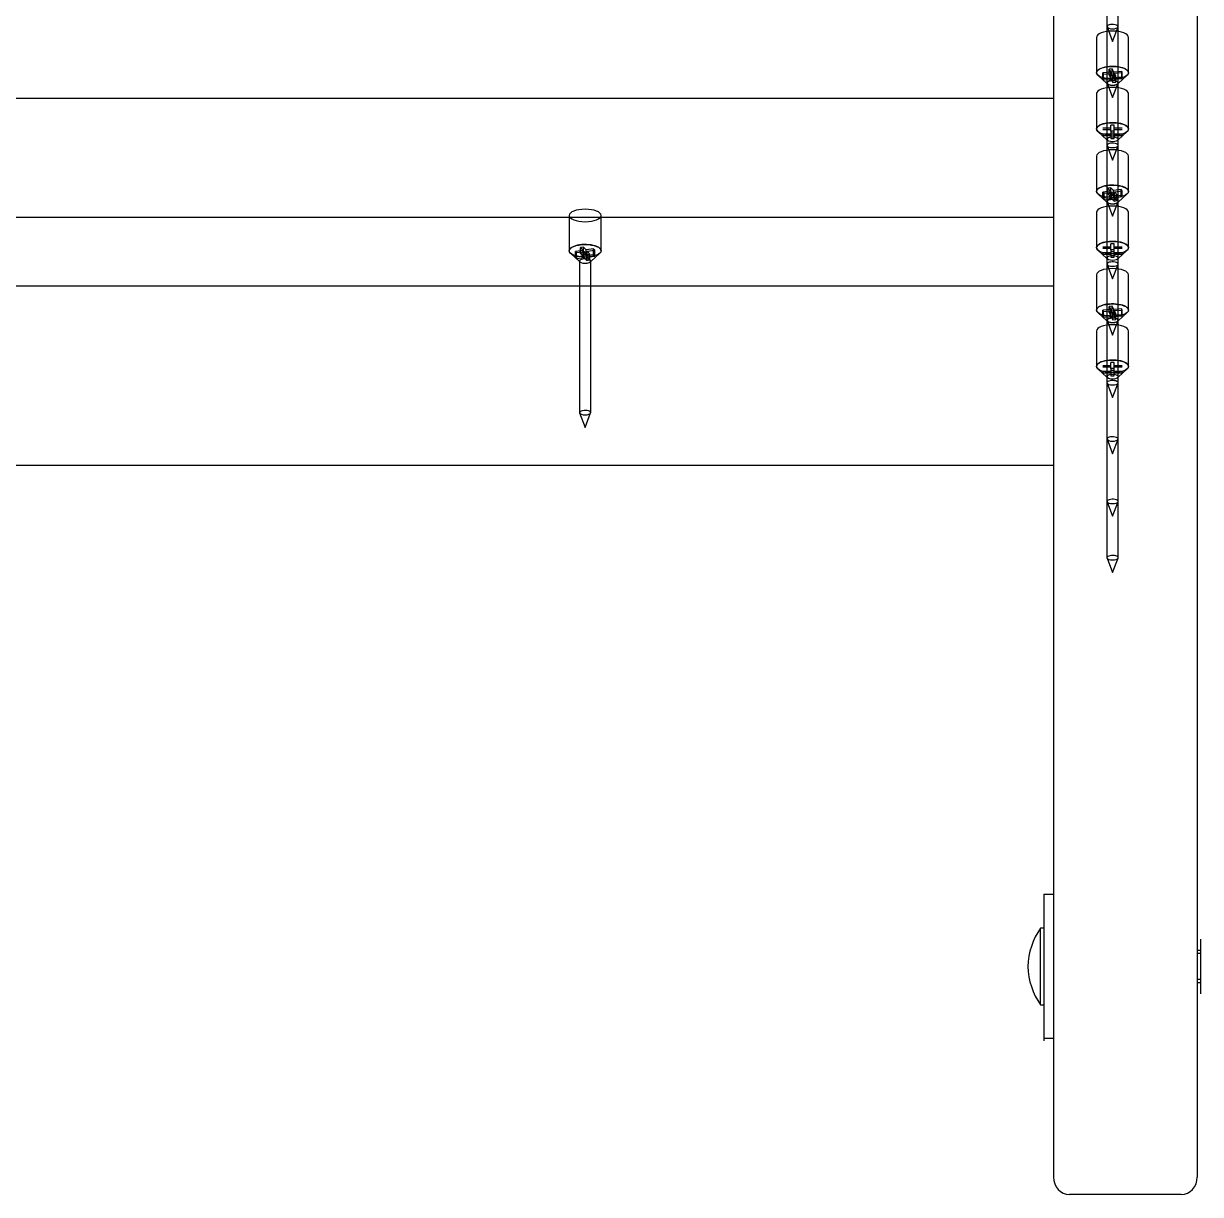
# Model space of a CAD drawing. Header units: millimetres. Extents: x 1089 to 46270, y 1624 to 35257.
# Drawn here: x 1148.3002 to 1148.6684, y 1645.0653 to 1645.4316 of the extents above; entities that cross this region are included whole.
import ezdxf

# ---------------------------------------------------------------- set-up
doc = ezdxf.new("R2010")
doc.units = ezdxf.units.MM

# ---------------------------------------------------------------- blocks, each defined once
blk = doc.blocks.new('A$C411B504A')
at = {"ltscale": 25.4}
for p, q in [((4.255086894032171, 0.7499075902908796), (4.255086895337353, 0.05909518582665108)), ((4.300093101746441, 0.7499075903755372), (4.300093103051317, 0.05909518591216134)), ((4.271839205269842, 0.4384552030394229), (4.271839205306662, 0.4189159515625231)), ((4.275339688129119, 0.4189159515695575), (4.275339688092298, 0.4384552030464572)), ((4.271839205306662, 0.4189159515625231), (4.271839205339962, 0.4013306252339479)), ((4.271858628669722, 0.4188143510407674), (4.273589446726696, 0.4143127923844059)), ((4.273589446726696, 0.4143127923844059), (4.275320264766272, 0.4188143510473825)), ((4.275339688161868, 0.4013306252398205), (4.275339688129119, 0.4189159515695575)), ((4.268588756978229, 0.4155554473449481), (4.268588756998689, 0.4045078653082026)), ((4.278590136490585, 0.404507865327167), (4.278590136470431, 0.4155554473630598)), ((4.273518196428817, 0.4056960654852642), (4.27253578847851, 0.4056228093508292)), ((4.272535788482216, 0.4037815456776617), (4.27253578847851, 0.4056228093508292)), ((4.27253578847851, 0.4056228093508292), (4.273004500388051, 0.404663165933199)), ((4.273518196432217, 0.4038548018129529), (4.273518196428817, 0.4056960654852642)), ((4.273986908338056, 0.4047364220684901), (4.273518196428817, 0.4056960654852642)), ((4.268993593343101, 0.4037377155781083), (4.27183920533999, 0.401145192062982)), ((4.273004500388051, 0.404663165933199), (4.270548480512158, 0.404480025596099)), ((4.270548480515558, 0.4026387619237877), (4.270548480512158, 0.404480025596099)), ((4.270548480512158, 0.404480025596099), (4.27073596527649, 0.4040961682292323)), ((4.273004500391451, 0.4028219022608877), (4.270548480515558, 0.4026387619237877)), ((4.270548480515558, 0.4026387619237877), (4.270735965279886, 0.402254904556921)), ((4.27073596527649, 0.4040961682292323), (4.273191985152078, 0.4042793085671885)), ((4.270735965279886, 0.402254904556921), (4.27073596527649, 0.4040961682292323)), ((4.270735965279886, 0.402254904556921), (4.27319198515578, 0.4024380448940175)), ((4.273518196432217, 0.4038548018129529), (4.272535788482216, 0.4037815456776617)), ((4.272535788482216, 0.4037815456776617), (4.273004500391451, 0.4028219022608877)), ((4.273004500391451, 0.4028219022608877), (4.273004500388051, 0.404663165933199)), ((4.27319198515578, 0.4024380448940175), (4.273191985152078, 0.4042793085671885)), ((4.273191985152078, 0.4042793085671885), (4.273660697061619, 0.4033196651495583)), ((4.27319198515578, 0.4024380448940175), (4.273660697065019, 0.4014784014772435)), ((4.273986908341758, 0.4028951583953226), (4.273518196432217, 0.4038548018129529)), ((4.273660697061619, 0.4033196651495583), (4.27464310501162, 0.4033929212848459)), ((4.273660697065019, 0.4014784014772435), (4.273660697061619, 0.4033196651495583)), ((4.273660697065019, 0.4014784014772435), (4.274643105015326, 0.4015516576116784)), ((4.27644292821395, 0.4049195624055866), (4.273986908338056, 0.4047364220684901)), ((4.273986908341758, 0.4028951583953226), (4.273986908338056, 0.4047364220684901)), ((4.276442928217346, 0.4030782987332753), (4.273986908341758, 0.4028951583953226)), ((4.274174393102385, 0.4043525647016235), (4.276630412978278, 0.4045357050387199)), ((4.274174393105785, 0.4025113010293087), (4.274174393102385, 0.4043525647016235)), ((4.27464310501162, 0.4033929212848459), (4.274174393102385, 0.4043525647016235)), ((4.274174393105785, 0.4025113010293087), (4.276630412981678, 0.4026944413664051)), ((4.274643105015326, 0.4015516576116784), (4.274174393105785, 0.4025113010293087)), ((4.274643105015326, 0.4015516576116784), (4.27464310501162, 0.4033929212848459)), ((4.27533968816245, 0.4011451920700164), (4.278185300150046, 0.4037377155949624)), ((4.276442928217346, 0.4030782987332753), (4.27644292821395, 0.4049195624055866)), ((4.276630412978278, 0.4045357050387199), (4.27644292821395, 0.4049195624055866)), ((4.276630412981678, 0.4026944413664051), (4.276442928217346, 0.4030782987332753)), ((4.276630412981678, 0.4026944413664051), (4.276630412978278, 0.4045357050387199)), ((4.268588757010978, 0.3979701210152111), (4.268588757032294, 0.3869225389787712)), ((4.271839205339962, 0.4013306252339479), (4.271839205376782, 0.3817913737570482)), ((4.27183920533999, 0.401145192062982), (4.271980898059855, 0.4010161014816855)), ((4.271858628702471, 0.4012290247110304), (4.273589446759445, 0.3967274660546654)), ((4.273589446759445, 0.3967274660546654), (4.275320264799877, 0.4012290247179511)), ((4.275197995443097, 0.4010161014873415), (4.27533968816245, 0.4011451920700164)), ((4.275339688199544, 0.3817913737632264), (4.275339688161868, 0.4013306252398205)), ((4.278590136524191, 0.3869225389977391), (4.278590136503727, 0.3979701210344881)), ((3.31195680860445, 0.3965006152585122), (4.255086894700462, 0.3965006170406777)), ((4.273089377803153, 0.3871179315026669), (4.270589032930548, 0.3871179314975723)), ((4.270589032931422, 0.3867271464679707), (4.27308937780403, 0.3867271464730617)), ((4.273089377804823, 0.3862536304030808), (4.273089377801117, 0.3880948940762519)), ((4.274089515750966, 0.3880948940781881), (4.273089377801117, 0.3880948940762519)), ((4.274089515754671, 0.3862536304050206), (4.274089515750966, 0.3880948940781881)), ((4.276589860625915, 0.3871179315088451), (4.274089515752149, 0.3871179315043012)), ((4.274089515753023, 0.386727146474696), (4.276589860625936, 0.3867271464789344)), ((4.26899359337585, 0.3861523892483714), (4.271839205373286, 0.3835598657344104)), ((4.273089377806858, 0.3852766678294994), (4.270589032933945, 0.385276667825261)), ((4.270589032934332, 0.3851745967480635), (4.270589032934822, 0.3848858827956558)), ((4.270589032934822, 0.3848858827956558), (4.273089377807732, 0.3848858827998978)), ((4.271839205373286, 0.3835598657344104), (4.271980898093457, 0.3834307751522541)), ((4.274089515754671, 0.3862536304050206), (4.273089377804823, 0.3862536304030808)), ((4.273089377804823, 0.3862536304030808), (4.273089377806858, 0.3852766678294994)), ((4.273089377806372, 0.3857501838986241), (4.274089515755062, 0.3857501839011146)), ((4.273089377807732, 0.3848858827998978), (4.273089377806858, 0.3852766678294994)), ((4.273089377807732, 0.3848858827998978), (4.273089377809772, 0.3839089202263128)), ((4.273089377809772, 0.3839089202263128), (4.274089515758764, 0.3839089202279471)), ((4.27408951575585, 0.3852766678311337), (4.274089515754671, 0.3862536304050206)), ((4.274089515756728, 0.3848858828015285), (4.27408951575585, 0.3852766678311337)), ((4.276589860629315, 0.3852766678365338), (4.27408951575585, 0.3852766678311337)), ((4.274089515758764, 0.3839089202279471), (4.274089515756728, 0.3848858828015285)), ((4.274089515756728, 0.3848858828015285), (4.276589860629336, 0.3848858828066231)), ((4.275197995476393, 0.3834307751587698), (4.275339688196052, 0.3835598657405885)), ((4.275339688196052, 0.3835598657405885), (4.278185300183345, 0.3861523892663872)), ((4.276589860629336, 0.3848858828066231), (4.276589860629397, 0.3851745967601889)), ((4.271839205376782, 0.3817913737570482), (4.271839205410384, 0.3642060474276168)), ((4.271858628739292, 0.3816897732341271), (4.273589446797121, 0.3771882145780712)), ((4.273589446797121, 0.3771882145780712), (4.275320264836697, 0.3816897732410478)), ((4.275339688231988, 0.3642060474343456), (4.275339688199544, 0.3817913737632264)), ((4.268588757048654, 0.3784308695386169), (4.268588757069114, 0.3673832875018714)), ((4.278590136561011, 0.3673832875208358), (4.278590136540551, 0.3784308695575884)), ((4.273065165957895, 0.3685540265924434), (4.272121739627519, 0.3684243046353135)), ((4.272121739627519, 0.3684243046353135), (4.272951734646433, 0.3675027395499786)), ((4.272121739631224, 0.366583040962146), (4.272121739627519, 0.3684243046353135)), ((4.273895160976505, 0.3676324615079647), (4.273065165957895, 0.3685540265924434)), ((4.273065165961295, 0.3667127629201321), (4.273065165957895, 0.3685540265924434)), ((4.268993593413526, 0.3666131377717772), (4.27183920541011, 0.3640206142575106)), ((4.272951734646433, 0.3675027395499786), (4.270593168820366, 0.3671784346561413)), ((4.270593168824071, 0.3653371709829738), (4.270593168820366, 0.3671784346561413)), ((4.270593168820366, 0.3671784346561413), (4.270925166828103, 0.3668098086220706)), ((4.272951734649833, 0.3656614758776637), (4.270593168824071, 0.3653371709829738)), ((4.270593168824071, 0.3653371709829738), (4.270925166831809, 0.3649685449488995)), ((4.270925166828103, 0.3668098086220706), (4.273283732654168, 0.3671341135159043)), ((4.270925166831809, 0.3649685449488995), (4.270925166828103, 0.3668098086220706)), ((4.270925166831809, 0.3649685449488995), (4.273283732657571, 0.365292849843593)), ((4.273065165961295, 0.3667127629201321), (4.272121739631224, 0.366583040962146)), ((4.272121739631224, 0.366583040962146), (4.272951734649833, 0.3656614758776637)), ((4.272951734649833, 0.3656614758776637), (4.272951734646433, 0.3675027395499786)), ((4.27389516098021, 0.3657911978347936), (4.273065165961295, 0.3667127629201321)), ((4.273283732654168, 0.3671341135159043), (4.274113727672226, 0.3662125484302639)), ((4.273283732657571, 0.365292849843593), (4.273283732654168, 0.3671341135159043)), ((4.273283732657571, 0.365292849843593), (4.27411372767563, 0.364371284757949)), ((4.276253726801716, 0.3679567664014964), (4.273895160976505, 0.3676324615079647)), ((4.27389516098021, 0.3657911978347936), (4.273895160976505, 0.3676324615079647)), ((4.276253726805422, 0.3661155027283254), (4.27389516098021, 0.3657911978347936)), ((4.274113727672226, 0.3662125484302639), (4.275057154002301, 0.36634227038825)), ((4.27411372767563, 0.364371284757949), (4.274113727672226, 0.3662125484302639)), ((4.274227158984242, 0.3672638354738904), (4.276585724809454, 0.3675881403674222)), ((4.275057154002301, 0.36634227038825), (4.274227158984242, 0.3672638354738904)), ((4.274227158987948, 0.3654225718007229), (4.274227158984242, 0.3672638354738904)), ((4.274227158987948, 0.3654225718007229), (4.27658572481285, 0.3657468766951109)), ((4.275057154006006, 0.3645010067150825), (4.274227158987948, 0.3654225718007229)), ((4.275057154006006, 0.3645010067150825), (4.275057154002301, 0.36634227038825)), ((4.275339688232872, 0.3640206142636853), (4.278185300220166, 0.3666131377894875)), ((4.276585724809454, 0.3675881403674222), (4.276253726801716, 0.3679567664014964)), ((4.276253726805422, 0.3661155027283254), (4.276253726801716, 0.3679567664014964)), ((4.27658572481285, 0.3657468766951109), (4.276253726805422, 0.3661155027283254)), ((4.27658572481285, 0.3657468766951109), (4.276585724809454, 0.3675881403674222)), ((4.271839205410384, 0.3642060474276168), (4.271839205447208, 0.3446667959507135)), ((4.27183920541011, 0.3640206142575106), (4.271980898130277, 0.3638915236753544)), ((4.271858628772588, 0.3641044469055554), (4.273589446829565, 0.3596028882491904)), ((4.273589446829565, 0.3596028882491904), (4.275320264869993, 0.3641044469124761)), ((4.27411372767563, 0.364371284757949), (4.275057154006006, 0.3645010067150825)), ((4.275197995513214, 0.3638915236818701), (4.275339688232872, 0.3640206142636853)), ((4.275339688268808, 0.3446667959574423), (4.275339688231988, 0.3642060474343456)), ((3.311956808674569, 0.3593760374530373), (4.255086894769722, 0.3593760392348937)), ((4.103565995465249, 0.3598685803235657), (4.103565995486566, 0.3488209982871222)), ((4.113567374978462, 0.3488209983060937), (4.113567374957146, 0.3598685803425337)), ((4.268588757081094, 0.3608455432097362), (4.26858875710241, 0.3497979611732926)), ((4.278590136594307, 0.3497979611922641), (4.278590136573296, 0.3608455432278479)), ((4.10804240437535, 0.3499917373776977), (4.10709897804497, 0.3498620154205678)), ((4.107098978048679, 0.3480207517473968), (4.10709897804497, 0.3498620154205678)), ((4.10709897804497, 0.3498620154205678), (4.107928973063888, 0.3489404503352329)), ((4.10887239939396, 0.349070172293219), (4.10804240437535, 0.3499917373776977)), ((4.10804240437875, 0.3481504737053864), (4.10804240437535, 0.3499917373776977)), ((4.273089377873578, 0.3499933536963358), (4.270589033000665, 0.3499933536920974)), ((4.274089515821391, 0.3509703162718569), (4.273089377871543, 0.3509703162699171)), ((4.273089377874943, 0.3491290525976058), (4.273089377871543, 0.3509703162699171)), ((4.274089515823935, 0.3491290525992401), (4.274089515821391, 0.3509703162718569)), ((4.276589860695179, 0.3499933537030611), (4.27408951582257, 0.34999335369797)), ((4.103970831829816, 0.3480508485575822), (4.106816443827565, 0.3454583250427614)), ((4.107928973063888, 0.3489404503352329), (4.105570407237817, 0.3486161454413956)), ((4.105570407241526, 0.3467748817682281), (4.105570407237817, 0.3486161454413956)), ((4.105570407237817, 0.3486161454413956), (4.105902405245555, 0.3482475194073213)), ((4.107928973066432, 0.3470991866626161), (4.105570407241526, 0.3467748817682281)), ((4.105570407241526, 0.3467748817682281), (4.105902405249264, 0.3464062557341574)), ((4.105902405245555, 0.3482475194073213), (4.108260971070766, 0.3485718243008531)), ((4.105902405249264, 0.3464062557341574), (4.105902405245555, 0.3482475194073213)), ((4.105902405249264, 0.3464062557341574), (4.108260971074166, 0.3467305606285418)), ((4.10804240437875, 0.3481504737053864), (4.107098978048679, 0.3480207517473968)), ((4.107098978048679, 0.3480207517473968), (4.107928973066432, 0.3470991866626161)), ((4.107928973066432, 0.3470991866626161), (4.107928973063888, 0.3489404503352329)), ((4.108872399396809, 0.347228908619746), (4.10804240437875, 0.3481504737053864)), ((4.108260971070766, 0.3485718243008531), (4.109090966089681, 0.3476502592155182)), ((4.108260971074166, 0.3467305606285418), (4.108260971070766, 0.3485718243008531)), ((4.108260971074166, 0.3467305606285418), (4.109090966093081, 0.3458089955432069)), ((4.111230965219168, 0.3493944771867472), (4.10887239939396, 0.349070172293219)), ((4.108872399396809, 0.347228908619746), (4.10887239939396, 0.349070172293219)), ((4.111230965222571, 0.3475532135144359), (4.108872399396809, 0.347228908619746)), ((4.109090966089681, 0.3476502592155182), (4.110034392419752, 0.3477799811735043)), ((4.109090966093081, 0.3458089955432069), (4.109090966089681, 0.3476502592155182)), ((4.109204397400841, 0.3487015462588392), (4.111562963226906, 0.3490258511526765)), ((4.110034392419752, 0.3477799811735043), (4.109204397400841, 0.3487015462588392)), ((4.109204397404543, 0.3468602825856717), (4.109204397400841, 0.3487015462588392)), ((4.109204397404543, 0.3468602825856717), (4.111562963230309, 0.3471845874803652)), ((4.110034392423461, 0.3459387175003368), (4.109204397404543, 0.3468602825856717)), ((4.110034392423461, 0.3459387175003368), (4.110034392419752, 0.3477799811735043)), ((4.110316926649165, 0.3454583250494903), (4.113162538637621, 0.3480508485747418)), ((4.111562963226906, 0.3490258511526765), (4.111230965219168, 0.3493944771867472)), ((4.111230965222571, 0.3475532135144359), (4.111230965219168, 0.3493944771867472)), ((4.111562963230309, 0.3471845874803652), (4.111230965222571, 0.3475532135144359)), ((4.111562963230309, 0.3471845874803652), (4.111562963226906, 0.3490258511526765)), ((4.268993593445966, 0.3490278114428964), (4.271839205443715, 0.3464352879280792)), ((4.270589033001542, 0.3496025686624957), (4.273089377874452, 0.3496025686667306)), ((4.273089377876978, 0.3481520900240209), (4.270589033004374, 0.3481520900189299)), ((4.270589033004452, 0.348050018942585), (4.270589033004391, 0.3477613049890191)), ((4.270589033004391, 0.3477613049890191), (4.273089377877856, 0.3477613049944193)), ((4.271839205443715, 0.3464352879280792), (4.271980898163577, 0.3463061973467791)), ((4.274089515823935, 0.3491290525992401), (4.273089377874943, 0.3491290525976058)), ((4.273089377874943, 0.3491290525976058), (4.273089377876978, 0.3481520900240209)), ((4.273089377875635, 0.3486256060928437), (4.274089515825484, 0.3486256060947834)), ((4.273089377877856, 0.3477613049944193), (4.273089377876978, 0.3481520900240209)), ((4.273089377877856, 0.3477613049944193), (4.273089377879035, 0.3467843424205324)), ((4.273089377879035, 0.3467843424205324), (4.274089515828887, 0.3467843424224721)), ((4.274089515823448, 0.3496025686683648), (4.276589860696056, 0.3496025686734594)), ((4.274089515825974, 0.3481520900256552), (4.274089515823935, 0.3491290525992401)), ((4.274089515826848, 0.3477613049960535), (4.274089515825974, 0.3481520900256552)), ((4.276589860698888, 0.3481520900298936), (4.274089515825974, 0.3481520900256552)), ((4.274089515826848, 0.3477613049960535), (4.276589860699762, 0.3477613050002883)), ((4.274089515828887, 0.3467843424224721), (4.274089515826848, 0.3477613049960535)), ((4.275197995546819, 0.3463061973524386), (4.275339688266172, 0.3464352879351136)), ((4.275339688266172, 0.3464352879351136), (4.278185300253771, 0.349027811460056)), ((4.276589860699762, 0.3477613050002883), (4.276589860698966, 0.3480500189535487)), ((4.106816443827604, 0.3455987868661961), (4.106816443917172, 0.2981862472937689)), ((4.106816443827565, 0.3454583250427614), (4.106958136547732, 0.3453292344606087)), ((4.109090966093081, 0.3458089955432069), (4.110034392423461, 0.3459387175003368)), ((4.110175233929812, 0.3453292344668153), (4.110316926649165, 0.3454583250494903)), ((4.110316926738772, 0.2981862473004977), (4.110316926649205, 0.3455987868729213)), ((4.271839205447208, 0.3446667959507135), (4.271839205480507, 0.3270814696221418)), ((4.271858628809408, 0.3445651954286557), (4.273589446866385, 0.3400636367722907)), ((4.273589446866385, 0.3400636367722907), (4.275320264906817, 0.3445651954355764)), ((4.275339688302413, 0.3270814696280109), (4.275339688268808, 0.3446667959574423)), ((4.268588757118774, 0.341306291733142), (4.268588757139234, 0.3302587096963929)), ((4.278590136631131, 0.3302587097153644), (4.278590136610976, 0.3413062917512537)), ((4.255086894811605, 0.3377009611650141), (3.314957222563127, 0.3377009593889131)), ((4.273518196569363, 0.3314469098734545), (4.272535788618196, 0.331373653738714)), ((4.273518196572763, 0.3296056462011432), (4.273518196569363, 0.3314469098734545)), ((4.273986908478602, 0.330487266456684), (4.273518196569363, 0.3314469098734545)), ((4.26899359348279, 0.3294885599659931), (4.271839205480536, 0.3268960364511795)), ((4.273004500528597, 0.3304140103213893), (4.270548480652703, 0.3302308699842929)), ((4.270548480656103, 0.3283896063119816), (4.270548480652703, 0.3302308699842929)), ((4.270548480652703, 0.3302308699842929), (4.270735965416176, 0.3298470126171207)), ((4.273004500531997, 0.328572746649078), (4.270548480656103, 0.3283896063119816)), ((4.270548480656103, 0.3283896063119816), (4.270735965419576, 0.3280057489448058)), ((4.270735965416176, 0.3298470126171207), (4.273191985291763, 0.3300301529550733)), ((4.270735965419576, 0.3280057489448058), (4.270735965416176, 0.3298470126171207)), ((4.270735965419576, 0.3280057489448058), (4.273191985295473, 0.3281888892819023)), ((4.272535788618196, 0.331373653738714), (4.273004500528597, 0.3304140103213893)), ((4.272535788621905, 0.3295323900655465), (4.272535788618196, 0.331373653738714)), ((4.273518196572763, 0.3296056462011432), (4.272535788621905, 0.3295323900655465)), ((4.272535788621905, 0.3295323900655465), (4.273004500531997, 0.328572746649078)), ((4.273004500531997, 0.328572746649078), (4.273004500528597, 0.3304140103213893)), ((4.273191985295473, 0.3281888892819023), (4.273191985291763, 0.3300301529550733)), ((4.273191985291763, 0.3300301529550733), (4.273660697202164, 0.3290705095377486)), ((4.273191985295473, 0.3281888892819023), (4.27366069720556, 0.3272292458654373)), ((4.273986908482303, 0.328646002783513), (4.273518196572763, 0.3296056462011432)), ((4.273660697202164, 0.3290705095377486), (4.274643105152165, 0.3291437656730398)), ((4.27366069720556, 0.3272292458654373), (4.273660697202164, 0.3290705095377486)), ((4.276442928354495, 0.3306704067937805), (4.273986908478602, 0.330487266456684)), ((4.273986908482303, 0.328646002783513), (4.273986908478602, 0.330487266456684)), ((4.276442928357891, 0.3288291431214656), (4.273986908482303, 0.328646002783513)), ((4.274174393242074, 0.3301034090895083), (4.276630413117662, 0.3302865494274609)), ((4.274174393245474, 0.328262145417197), (4.274174393242074, 0.3301034090895083)), ((4.274643105152165, 0.3291437656730398), (4.274174393242074, 0.3301034090895083)), ((4.274174393245474, 0.328262145417197), (4.276630413121367, 0.3284452857542934)), ((4.274643105155565, 0.3273025020007285), (4.274174393245474, 0.328262145417197)), ((4.274643105155565, 0.3273025020007285), (4.274643105152165, 0.3291437656730398)), ((4.275339688302996, 0.3268960364582103), (4.278185300290591, 0.3294885599831527)), ((4.276442928357891, 0.3288291431214656), (4.276442928354495, 0.3306704067937805)), ((4.276630413117662, 0.3302865494274609), (4.276442928354495, 0.3306704067937805)), ((4.276630413121367, 0.3284452857542934), (4.276442928357891, 0.3288291431214656)), ((4.276630413121367, 0.3284452857542934), (4.276630413117662, 0.3302865494274609)), ((4.271839205480507, 0.3270814696221418), (4.271839205517328, 0.3075422181452421)), ((4.271839205480536, 0.3268960364511795), (4.2719808982004, 0.3267669458698794)), ((4.271858628843017, 0.3269798690992243), (4.27358944689999, 0.3224783104428592)), ((4.27358944689999, 0.3224783104428592), (4.275320264940422, 0.326979869106145)), ((4.27366069720556, 0.3272292458654373), (4.274643105155565, 0.3273025020007285)), ((4.275197995583643, 0.3267669458755353), (4.275339688302996, 0.3268960364582103)), ((4.275339688339233, 0.3075422181511112), (4.275339688302413, 0.3270814696280109)), ((4.268588757151523, 0.323720965403405), (4.268588757172839, 0.3126733833669615)), ((4.278590136664736, 0.312673383385933), (4.278590136643416, 0.3237209654223729)), ((4.273089377945368, 0.3120044747912711), (4.273089377941663, 0.3138457384644422)), ((4.274089515890655, 0.3138457384660764), (4.273089377941663, 0.3138457384644422)), ((4.274089515894055, 0.3120044747937651), (4.274089515890655, 0.3138457384660764)), ((4.268993593516395, 0.3119032336365652), (4.271839205513832, 0.3093107101226007)), ((4.273089377943698, 0.3128687758908608), (4.27058903307109, 0.3128687758857662)), ((4.270589033071111, 0.3124779908558555), (4.273089377944576, 0.3124779908612556)), ((4.273089377947404, 0.3110275122176898), (4.270589033073634, 0.3110275122131494)), ((4.270589033074572, 0.3109254411371101), (4.270589033074511, 0.3106367271835442)), ((4.270589033074511, 0.3106367271835442), (4.273089377948278, 0.3106367271880881)), ((4.273089377945368, 0.3120044747912711), (4.273089377947404, 0.3110275122176898)), ((4.274089515894055, 0.3120044747937651), (4.273089377945368, 0.3120044747912711)), ((4.273089377945755, 0.3115010282873687), (4.274089515895607, 0.3115010282893085)), ((4.273089377948278, 0.3106367271880881), (4.273089377947404, 0.3110275122176898)), ((4.273089377948278, 0.3106367271880881), (4.273089377949461, 0.3096597646142012)), ((4.273089377949461, 0.3096597646142012), (4.274089515899309, 0.309659764616141)), ((4.276589860765608, 0.3128687758967299), (4.274089515892694, 0.3128687758924951)), ((4.274089515893568, 0.3124779908628899), (4.276589860766482, 0.3124779908671282)), ((4.274089515896396, 0.311027512219324), (4.274089515894055, 0.3120044747937651)), ((4.274089515897273, 0.3106367271897224), (4.274089515896396, 0.311027512219324)), ((4.276589860769004, 0.3110275122244186), (4.274089515896396, 0.311027512219324)), ((4.274089515899309, 0.309659764616141), (4.274089515897273, 0.3106367271897224)), ((4.274089515897273, 0.3106367271897224), (4.276589860769882, 0.3106367271948169)), ((4.275339688336597, 0.3093107101287789), (4.278185300323887, 0.3119032336545811)), ((4.276589860769882, 0.3106367271948169), (4.276589860769086, 0.3109254411480773)), ((4.271839205513832, 0.3093107101226007), (4.271980898234002, 0.309181619540448)), ((4.271839205517328, 0.3075422181452421), (4.271839205550076, 0.2899568918155051)), ((4.271858628879837, 0.307440617622321), (4.273589446936811, 0.3029390589659595)), ((4.273589446936811, 0.3029390589659595), (4.275320264977243, 0.3074406176292417)), ((4.275197995616082, 0.3091816195466546), (4.275339688336597, 0.3093107101287789)), ((4.275339688372533, 0.2899568918225359), (4.275339688339233, 0.3075422181511112)), ((4.106835867279372, 0.2980846467717075), (4.108566685336346, 0.2935830881153425)), ((4.108566685336346, 0.2935830881153425), (4.110297503377087, 0.298084646777772)), ((4.271839205550076, 0.2899568918155051), (4.271839205587753, 0.2704176403389109)), ((4.271858628913133, 0.2898552912937458), (4.27358944697011, 0.2853537326373843)), ((4.27358944697011, 0.2853537326373843), (4.275320265010539, 0.2898552913006665)), ((4.275339688409353, 0.2704176403456362), (4.275339688372533, 0.2899568918225359)), ((3.314957222668763, 0.2817999895903025), (4.255086894916932, 0.2817999913672562)), ((4.271839205587753, 0.2704176403389109), (4.271839205620193, 0.2528323140100266)), ((4.271858628949953, 0.270316039816846), (4.27358944700693, 0.265814481160481)), ((4.27358944700693, 0.265814481160481), (4.275320265047363, 0.2703160398237667)), ((4.275339688442958, 0.2528323140162048), (4.275339688409353, 0.2704176403456362)), ((4.271858628983562, 0.2527307134874146), (4.273589447040536, 0.2482291548310496)), ((4.273589447040536, 0.2482291548310496), (4.275320265080111, 0.2527307134940298)), ((4.252086481323051, 0.1475824589851715), (4.252086481408124, 0.1025831059344267)), ((4.252086481323051, 0.1475824589851715), (4.255086895170582, 0.147582458991236)), ((4.251086343439532, 0.1129645706694991), (4.251086343393613, 0.1369660535403856)), ((4.252086481342609, 0.1369660535420163), (4.251086343393613, 0.1369660535403856)), ((4.301093240859746, 0.1335429750315082), (4.30109324086207, 0.1325602918962101)), ((4.301093240867164, 0.1299650879903123), (4.300093102917312, 0.1299650879883725)), ((4.30109324086845, 0.1290449610772004), (4.300093102919455, 0.1290449610755662)), ((4.30109324086207, 0.1325602918962101), (4.301093240890143, 0.1175605075458588)), ((4.30109324088399, 0.1208838354112256), (4.300093102934998, 0.1208838354095914)), ((4.30009310293628, 0.119963708496476), (4.301093240886132, 0.1199637084984158)), ((4.301093240890143, 0.1175605075458588), (4.301093240892364, 0.1165430671085996)), ((4.301093240892364, 0.1165430671085996), (4.301093240892808, 0.1163859737828989)), ((4.251086343439557, 0.1129627427592101), (4.252086481388243, 0.1129627427617006)), ((4.252086481408124, 0.1025831059344267), (4.255086895255655, 0.1025831059404876)), ((4.252086481408124, 0.1025831059344267), (4.25208648140973, 0.1017403468458635)), ((4.295092413315885, 0.0536693213953594), (4.260087585093821, 0.05366932132881708))]:
    blk.add_line(p, q, dxfattribs=at)
for centre, radius, start, end in [((4.268484307435269, 0.1244991459055651), 0.0214035730373953, 144.3756464438885, 178.7544561267923), ((4.268604783269137, 0.1254698090718644), 0.02152492605886108, 181.3454436326027, 215.5244542298054)]:
    blk.add_arc(centre, radius, start, end, dxfattribs=at)
for centre, major_axis, ratio, start_param, end_param in [((4.273589446724056, 0.4155554473534249), (-0.005000689746000113, -9.450377707193533e-12), 0.3907311284892837, 3.141592653589793, 6.283185307179586), ((4.273589446717462, 0.4189159515658876), (0.001750241411099918, 3.307632197517507e-12), 0.3907311284892727, 0, 3.29071086322054), ((4.273589446717462, 0.4189159515658876), (0.001750241411099918, 3.307632197517507e-12), 0.3907311284892727, 3.29071086322054, 6.134067097554913), ((4.273589446717462, 0.4189159515658876), (0.001750241411099918, 3.307632197517507e-12), 0.3907311284892727, 6.134067097554913, 6.283185307179586), ((4.273589446745063, 0.4045078653178376), (0.005000689746000113, 9.450377707193533e-12), 0.3907311284892838, 0, 3.54674109238414), ((4.273589446751068, 0.4013306252364561), (0.001750241411099918, 3.307632197517507e-12), 0.3907311284892727, 0, 3.29071086322054), ((4.273589446751689, 0.4012856538900831), (0.001750241411099918, 3.307632197517507e-12), 0.3907311284892727, 0, 3.141592653589793), ((4.273589446745063, 0.4045078653178376), (0.005000689746000113, 9.450377707193533e-12), 0.3907311284892838, 5.87803686838604, 6.283185307179586), ((4.273589446757352, 0.3979701210248496), (-0.005000689746000113, -9.450377707193533e-12), 0.3907311284892837, 3.141592653589793, 6.283185307179586), ((4.273589446751689, 0.4012856538900831), (0.001750241411099918, 3.307632197517507e-12), 0.3907311284892727, 3.141592653589793, 6.283185307179586), ((4.273589446751068, 0.4013306252364561), (0.001750241411099918, 3.307632197517507e-12), 0.3907311284892727, 3.29071086322054, 6.134067097554913), ((4.273589446751068, 0.4013306252364561), (0.001750241411099918, 3.307632197517507e-12), 0.3907311284892727, 6.134067097554913, 6.283185307179586), ((4.273589446778669, 0.3869225389884061), (0.005000689746000113, 9.450377707193533e-12), 0.3907311284892837, 0, 3.54674109238414), ((4.273589446778669, 0.3869225389884061), (0.005000689746000113, 9.450377707193533e-12), 0.3907311284892837, 5.87803686838604, 6.283185307179586), ((4.273589446784129, 0.3837003275612023), (0.001750241411099918, 3.307632197517507e-12), 0.3907311284892727, 0, 3.141592653589793), ((4.273589446784129, 0.3837003275612023), (0.001750241411099918, 3.307632197517507e-12), 0.3907311284892727, 3.141592653589793, 6.283185307179586), ((4.273589446794173, 0.3784308695479464), (-0.005000689746000113, -9.450377707193533e-12), 0.3907311284892837, 3.141592653589793, 6.283185307179586), ((4.273589446787888, 0.3817913737595564), (0.001750241411099918, 3.307632197517507e-12), 0.3907311284892727, 0, 3.29071086322054), ((4.273589446787888, 0.3817913737595564), (0.001750241411099918, 3.307632197517507e-12), 0.3907311284892727, 3.29071086322054, 6.134067097554913), ((4.273589446787888, 0.3817913737595564), (0.001750241411099918, 3.307632197517507e-12), 0.3907311284892727, 6.134067097554913, 6.283185307179586), ((4.273589446815489, 0.3673832875115064), (0.005000689746000113, 9.450377707193533e-12), 0.3907311284892838, 0, 3.54674109238414), ((4.273589446821187, 0.3642060474309812), (-0.001750241411099918, -3.307632197517507e-12), 0.3907311284892725, 2.992474443965119, 6.283185307179586), ((4.273589446820953, 0.3641610760843026), (0.001750241411099918, 3.307632197517507e-12), 0.3907311284892727, 0, 3.141592653589793), ((4.273589446815489, 0.3673832875115064), (0.005000689746000113, 9.450377707193533e-12), 0.3907311284892838, 5.87803686838604, 6.283185307179586), ((4.108566685211628, 0.3598685803332042), (0.005000689746000005, 9.45037770719333e-12), 0.3907311284892839, 0, 3.141592653589793), ((4.273589446827778, 0.3608455432185185), (-0.005000689746000113, -9.450377707193533e-12), 0.3907311284892837, 3.141592653589793, 6.283185307179586), ((4.273589446821187, 0.3642060474309812), (-0.001750241411099918, -3.307632197517507e-12), 0.3907311284892725, 0, 0.1491182096307471), ((4.273589446820953, 0.3641610760843026), (0.001750241411099918, 3.307632197517507e-12), 0.3907311284892727, 3.141592653589793, 6.283185307179586), ((4.273589446821187, 0.3642060474309812), (-0.001750241411099918, -3.307632197517507e-12), 0.3907311284892725, 0.1491182096307471, 2.992474443965119), ((4.108566685211628, 0.3598685803332042), (0.005000689746000005, 9.45037770719333e-12), 0.3907311284892839, 3.141592653589793, 6.283185307179586), ((4.108566685232088, 0.3488209982964552), (0.005000689746000005, 9.45037770719333e-12), 0.3907311284892839, 0, 3.546741092383288), ((4.273589446848788, 0.3497979611829312), (0.005000689746000113, 9.450377707193533e-12), 0.3907311284892837, 0, 3.54674109238414), ((4.108566685238404, 0.3455987868695569), (-0.001750241411100029, -3.307632100359801e-12), 0.3907311284892584, 3.141592653589793, 6.283185307179586), ((4.108566685232088, 0.3488209982964552), (0.005000689746000005, 9.45037770719333e-12), 0.3907311284892839, 5.878036868386893, 6.283185307179586), ((4.273589446854555, 0.3465757497548712), (-0.001750241411099918, -3.307632197517507e-12), 0.3907311284892725, 3.141592653589793, 6.283185307179586), ((4.273589446854555, 0.3465757497548712), (-0.001750241411099918, -3.307632197517507e-12), 0.3907311284892725, 0, 3.141592653589793), ((4.273589446848788, 0.3497979611829312), (0.005000689746000113, 9.450377707193533e-12), 0.3907311284892837, 5.87803686838604, 6.283185307179586), ((4.108566685238404, 0.3455987868695569), (-0.001750241411100029, -3.307632100359801e-12), 0.3907311284892584, 0, 3.141592653589793), ((4.273589446864293, 0.341306291742475), (-0.005000689746000113, -9.450377707193533e-12), 0.3907311284892837, 3.141592653589793, 6.283185307179586), ((4.273589446858008, 0.3446667959540815), (0.001750241411099918, 3.307632197517507e-12), 0.3907311284892727, 0, 3.29071086322054), ((4.273589446858008, 0.3446667959540815), (0.001750241411099918, 3.307632197517507e-12), 0.3907311284892727, 3.29071086322054, 6.134067097554913), ((4.273589446858008, 0.3446667959540815), (0.001750241411099918, 3.307632197517507e-12), 0.3907311284892727, 6.134067097554913, 6.283185307179586), ((4.273589446885609, 0.3302587097060314), (0.005000689746000113, 9.450377707193533e-12), 0.3907311284892837, 0, 3.54674109238414), ((4.273589446891613, 0.32708146962465), (-0.001750241411099918, -3.307632197517507e-12), 0.3907311284892725, 2.992474443965119, 6.283185307179586), ((4.273589446885609, 0.3302587097060314), (0.005000689746000113, 9.450377707193533e-12), 0.3907311284892837, 5.87803686838604, 6.283185307179586), ((4.273589446897898, 0.3237209654130435), (-0.005000689746000113, -9.450377707193533e-12), 0.3907311284892837, 3.141592653589793, 6.283185307179586), ((4.273589446891069, 0.3270364982788276), (0.001750241411099918, 3.307632197517507e-12), 0.3907311284892727, 0, 3.141592653589793), ((4.273589446891613, 0.32708146962465), (-0.001750241411099918, -3.307632197517507e-12), 0.3907311284892725, 0, 0.1491182096307471), ((4.273589446891069, 0.3270364982788276), (0.001750241411099918, 3.307632197517507e-12), 0.3907311284892727, 3.141592653589793, 6.283185307179586), ((4.273589446891613, 0.32708146962465), (-0.001750241411099918, -3.307632197517507e-12), 0.3907311284892725, 0.1491182096307471, 2.992474443965119), ((4.273589446918358, 0.3126733833762945), (0.005000689746000113, 9.450377707193533e-12), 0.3907311284892837, 0, 3.54674109238414), ((4.273589446924674, 0.3094511719493962), (0.001750241411099918, 3.307632197517507e-12), 0.3907311284892727, 0, 3.141592653589793), ((4.273589446924674, 0.3094511719493962), (0.001750241411099918, 3.307632197517507e-12), 0.3907311284892727, 3.141592653589793, 6.283185307179586), ((4.273589446918358, 0.3126733833762945), (0.005000689746000113, 9.450377707193533e-12), 0.3907311284892837, 5.87803686838604, 6.283185307179586), ((4.273589446928128, 0.3075422181486029), (-0.001750241411099918, -3.307632197517507e-12), 0.3907311284892725, 2.992474443965119, 6.283185307179586), ((4.273589446928128, 0.3075422181486029), (-0.001750241411099918, -3.307632197517507e-12), 0.3907311284892725, 0, 0.1491182096307471), ((4.273589446928128, 0.3075422181486029), (-0.001750241411099918, -3.307632197517507e-12), 0.3907311284892725, 0.1491182096307471, 2.992474443965119), ((4.108566685327968, 0.2981862472971333), (-0.001750241411100029, -3.307632100359801e-12), 0.3907311284892584, 2.992474443958623, 6.283185307179586), ((4.108566685327968, 0.2981862472971333), (-0.001750241411100029, -3.307632100359801e-12), 0.3907311284892584, 0, 0.1491182096311701), ((4.108566685327968, 0.2981862472971333), (-0.001750241411100029, -3.307632100359801e-12), 0.3907311284892584, 0.1491182096311701, 2.992474443958623), ((4.273589446961733, 0.2899568918191715), (0.001750241411099918, 3.307632197517507e-12), 0.3907311284892727, 0, 3.29071086322054), ((4.273589446961733, 0.2899568918191715), (0.001750241411099918, 3.307632197517507e-12), 0.3907311284892727, 3.29071086322054, 6.134067097554913), ((4.273589446961733, 0.2899568918191715), (0.001750241411099918, 3.307632197517507e-12), 0.3907311284892727, 6.134067097554913, 6.283185307179586), ((4.273589446998553, 0.2704176403422718), (0.001750241411099918, 3.307632197517507e-12), 0.3907311284892727, 0, 3.29071086322054), ((4.273589446998553, 0.2704176403422718), (0.001750241411099918, 3.307632197517507e-12), 0.3907311284892727, 3.29071086322054, 6.134067097554913), ((4.273589446998553, 0.2704176403422718), (0.001750241411099918, 3.307632197517507e-12), 0.3907311284892727, 6.134067097554913, 6.283185307179586), ((4.273589447031849, 0.2528323140137001), (-0.001750241411099918, -3.307632197517507e-12), 0.3907311284892725, 2.992474443965119, 6.283185307179586), ((4.273589447031849, 0.2528323140137001), (-0.001750241411099918, -3.307632197517507e-12), 0.3907311284892725, 0, 0.1491182096307471), ((4.273589447031849, 0.2528323140137001), (-0.001750241411099918, -3.307632197517507e-12), 0.3907311284892725, 0.1491182096307471, 2.992474443965119), ((4.260087585083731, 0.05909518583628959), (1.025365730022354e-11, -0.005425864507141576), 0.9216392594061152, 4.712388980384727, 6.283185307179586), ((4.295092413305795, 0.05909518590283191), (-1.025387928166464e-11, 0.005425864507141575), 0.9216392594061145, 3.141592653589793, 4.71238898038469)]:
    blk.add_ellipse(centre, major_axis=major_axis, ratio=ratio, start_param=start_param, end_param=end_param, dxfattribs=at)
for centre, major_axis, ratio in [((4.273589446745063, 0.4045078653178376), (-0.005000689746000113, -9.450377707193533e-12), 0.3907311284892837), ((4.273589446778669, 0.3869225389884061), (-0.005000689746000113, -9.450377707193533e-12), 0.3907311284892837), ((4.273589446815489, 0.3673832875115064), (-0.005000689746000113, -9.450377707193533e-12), 0.3907311284892837), ((4.108566685232088, 0.3488209982964552), (0.005000689746000005, 9.45037770719333e-12), 0.3907311284892839), ((4.273589446848788, 0.3497979611829312), (-0.005000689746000113, -9.450377707193533e-12), 0.3907311284892837), ((4.273589446885609, 0.3302587097060314), (-0.005000689746000113, -9.450377707193533e-12), 0.3907311284892837), ((4.273589446918358, 0.3126733833762945), (-0.005000689746000113, -9.450377707193533e-12), 0.3907311284892837)]:
    blk.add_ellipse(centre, major_axis=major_axis, ratio=ratio, dxfattribs=at)
blk = doc.blocks.new('A$C612A7BA7')
blk.add_blockref('A$C411B504A', (5.385540902125285e-09, 1.035772356772213e-09))

msp = doc.modelspace()

# ---------------------------------------------------------------- block references
msp.add_blockref('A$C612A7BA7', (1144.367331556055, 1645.011679620668))

doc.saveas('drawing.dxf')
